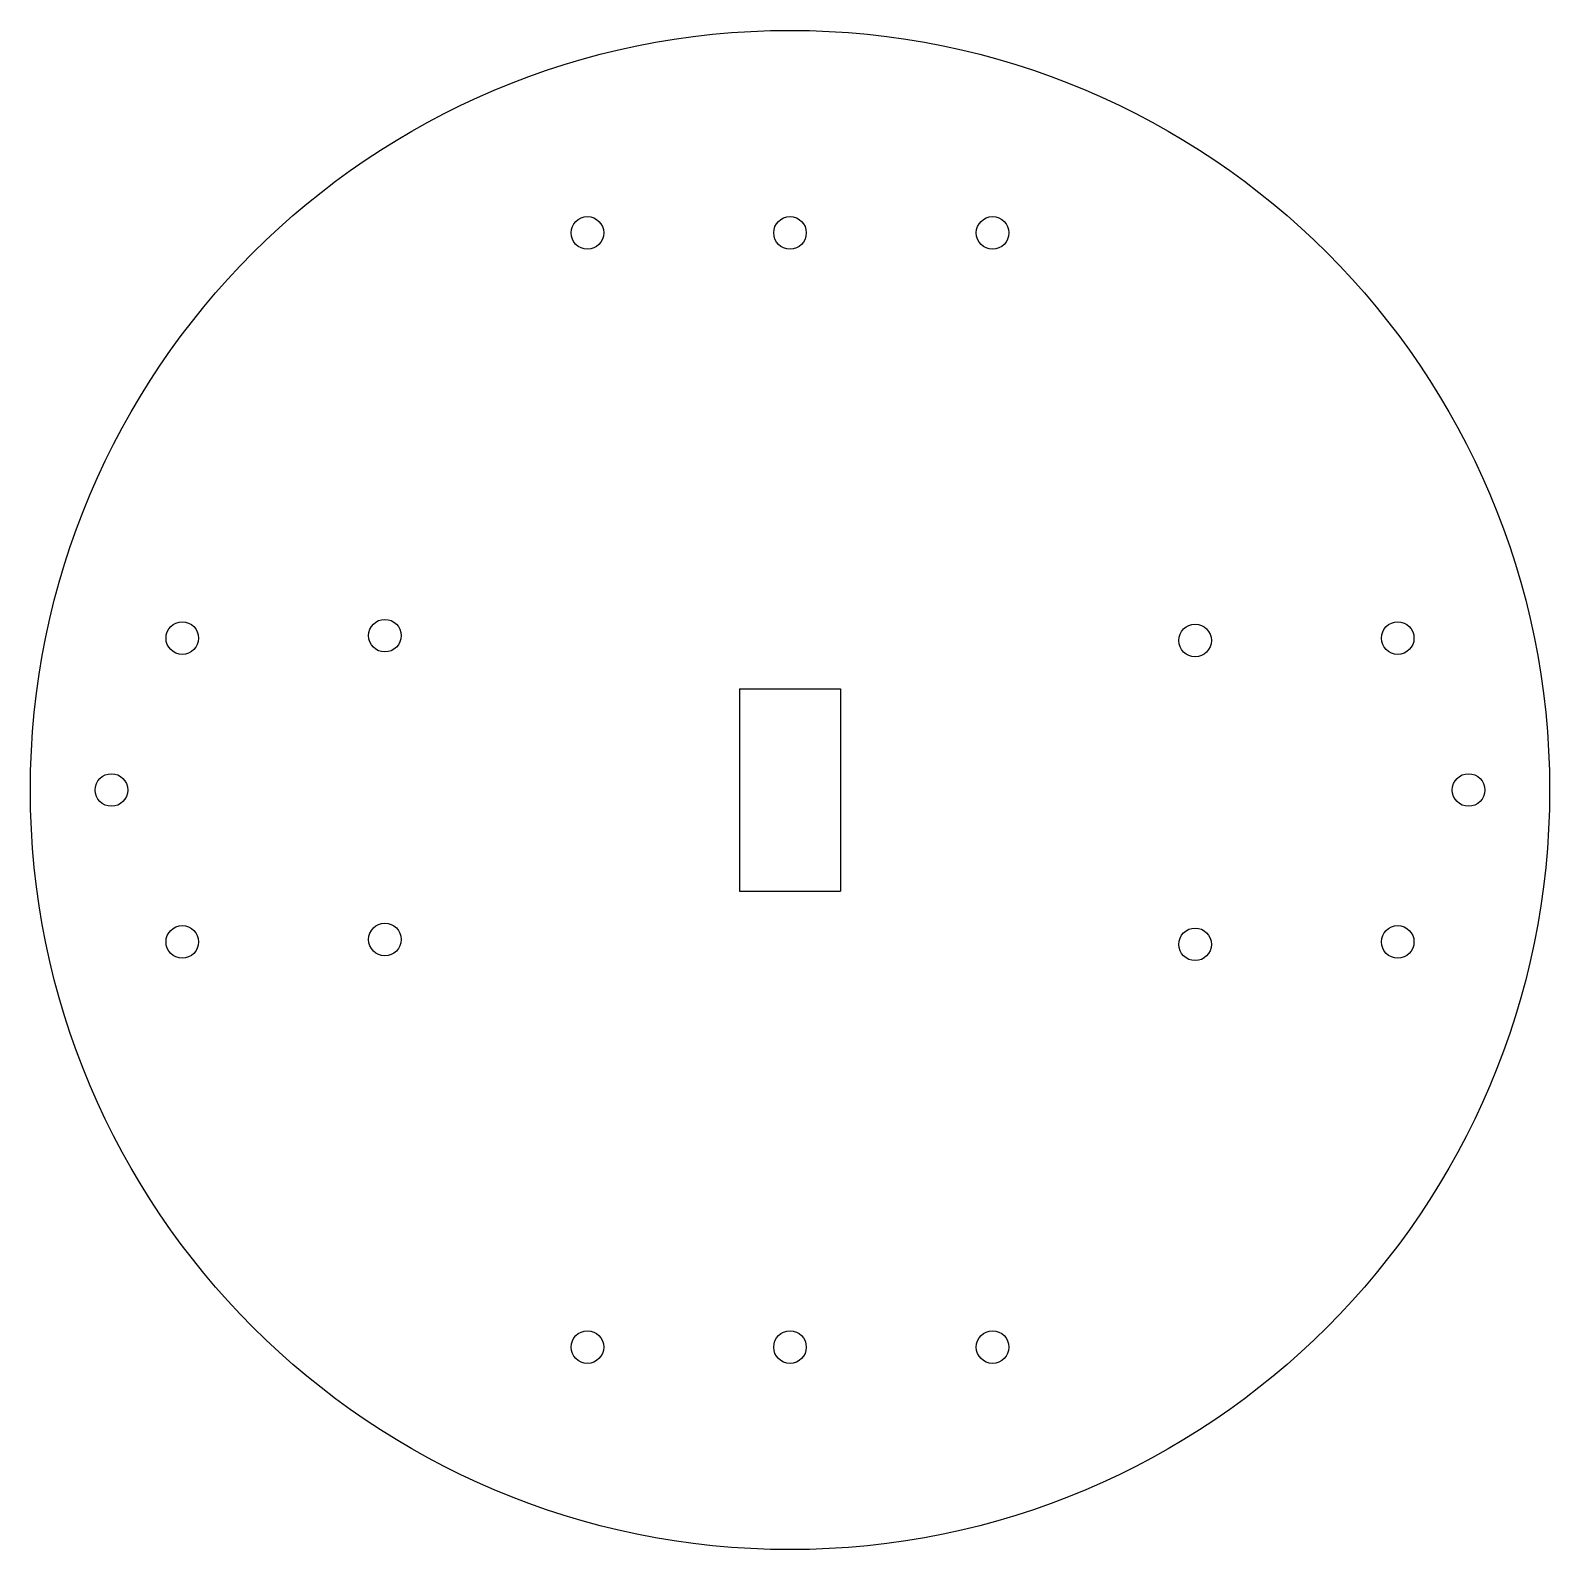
# Model space of a CAD drawing. Extents: x -75 to 75, y -75 to 75.
import ezdxf

# ---------------------------------------------------------------- set-up
doc = ezdxf.new("R2010")
doc.units = 0
doc.layers.add('VISIBLE', color=7, linetype='CONTINUOUS')

msp = doc.modelspace()

# ---------------------------------------------------------------- linework, layer by layer
at = {"layer": 'VISIBLE'}
for p, q in [((-5, 10), (-5, -10)), ((-5, 10), (5, 10)), ((5, 10), (5, -10)), ((-5, -10), (5, -10))]:
    msp.add_line(p, q, dxfattribs=at)
for centre, radius in [((0, 0), 75), ((-20, 55), 1.61), ((0, 55), 1.61), ((20, 55), 1.61), ((-60, 15), 1.61), ((-40, 15.24), 1.61), ((60, 15), 1.61), ((40, 14.76), 1.61), ((-67, 0), 1.61), ((67, 0), 1.61), ((-60, -15), 1.61), ((-40, -14.76), 1.61), ((60, -15), 1.61), ((40, -15.24), 1.61), ((-20, -55), 1.61), ((0, -55), 1.61), ((20, -55), 1.61)]:
    msp.add_circle(centre, radius, dxfattribs=at)

doc.saveas('drawing.dxf')
